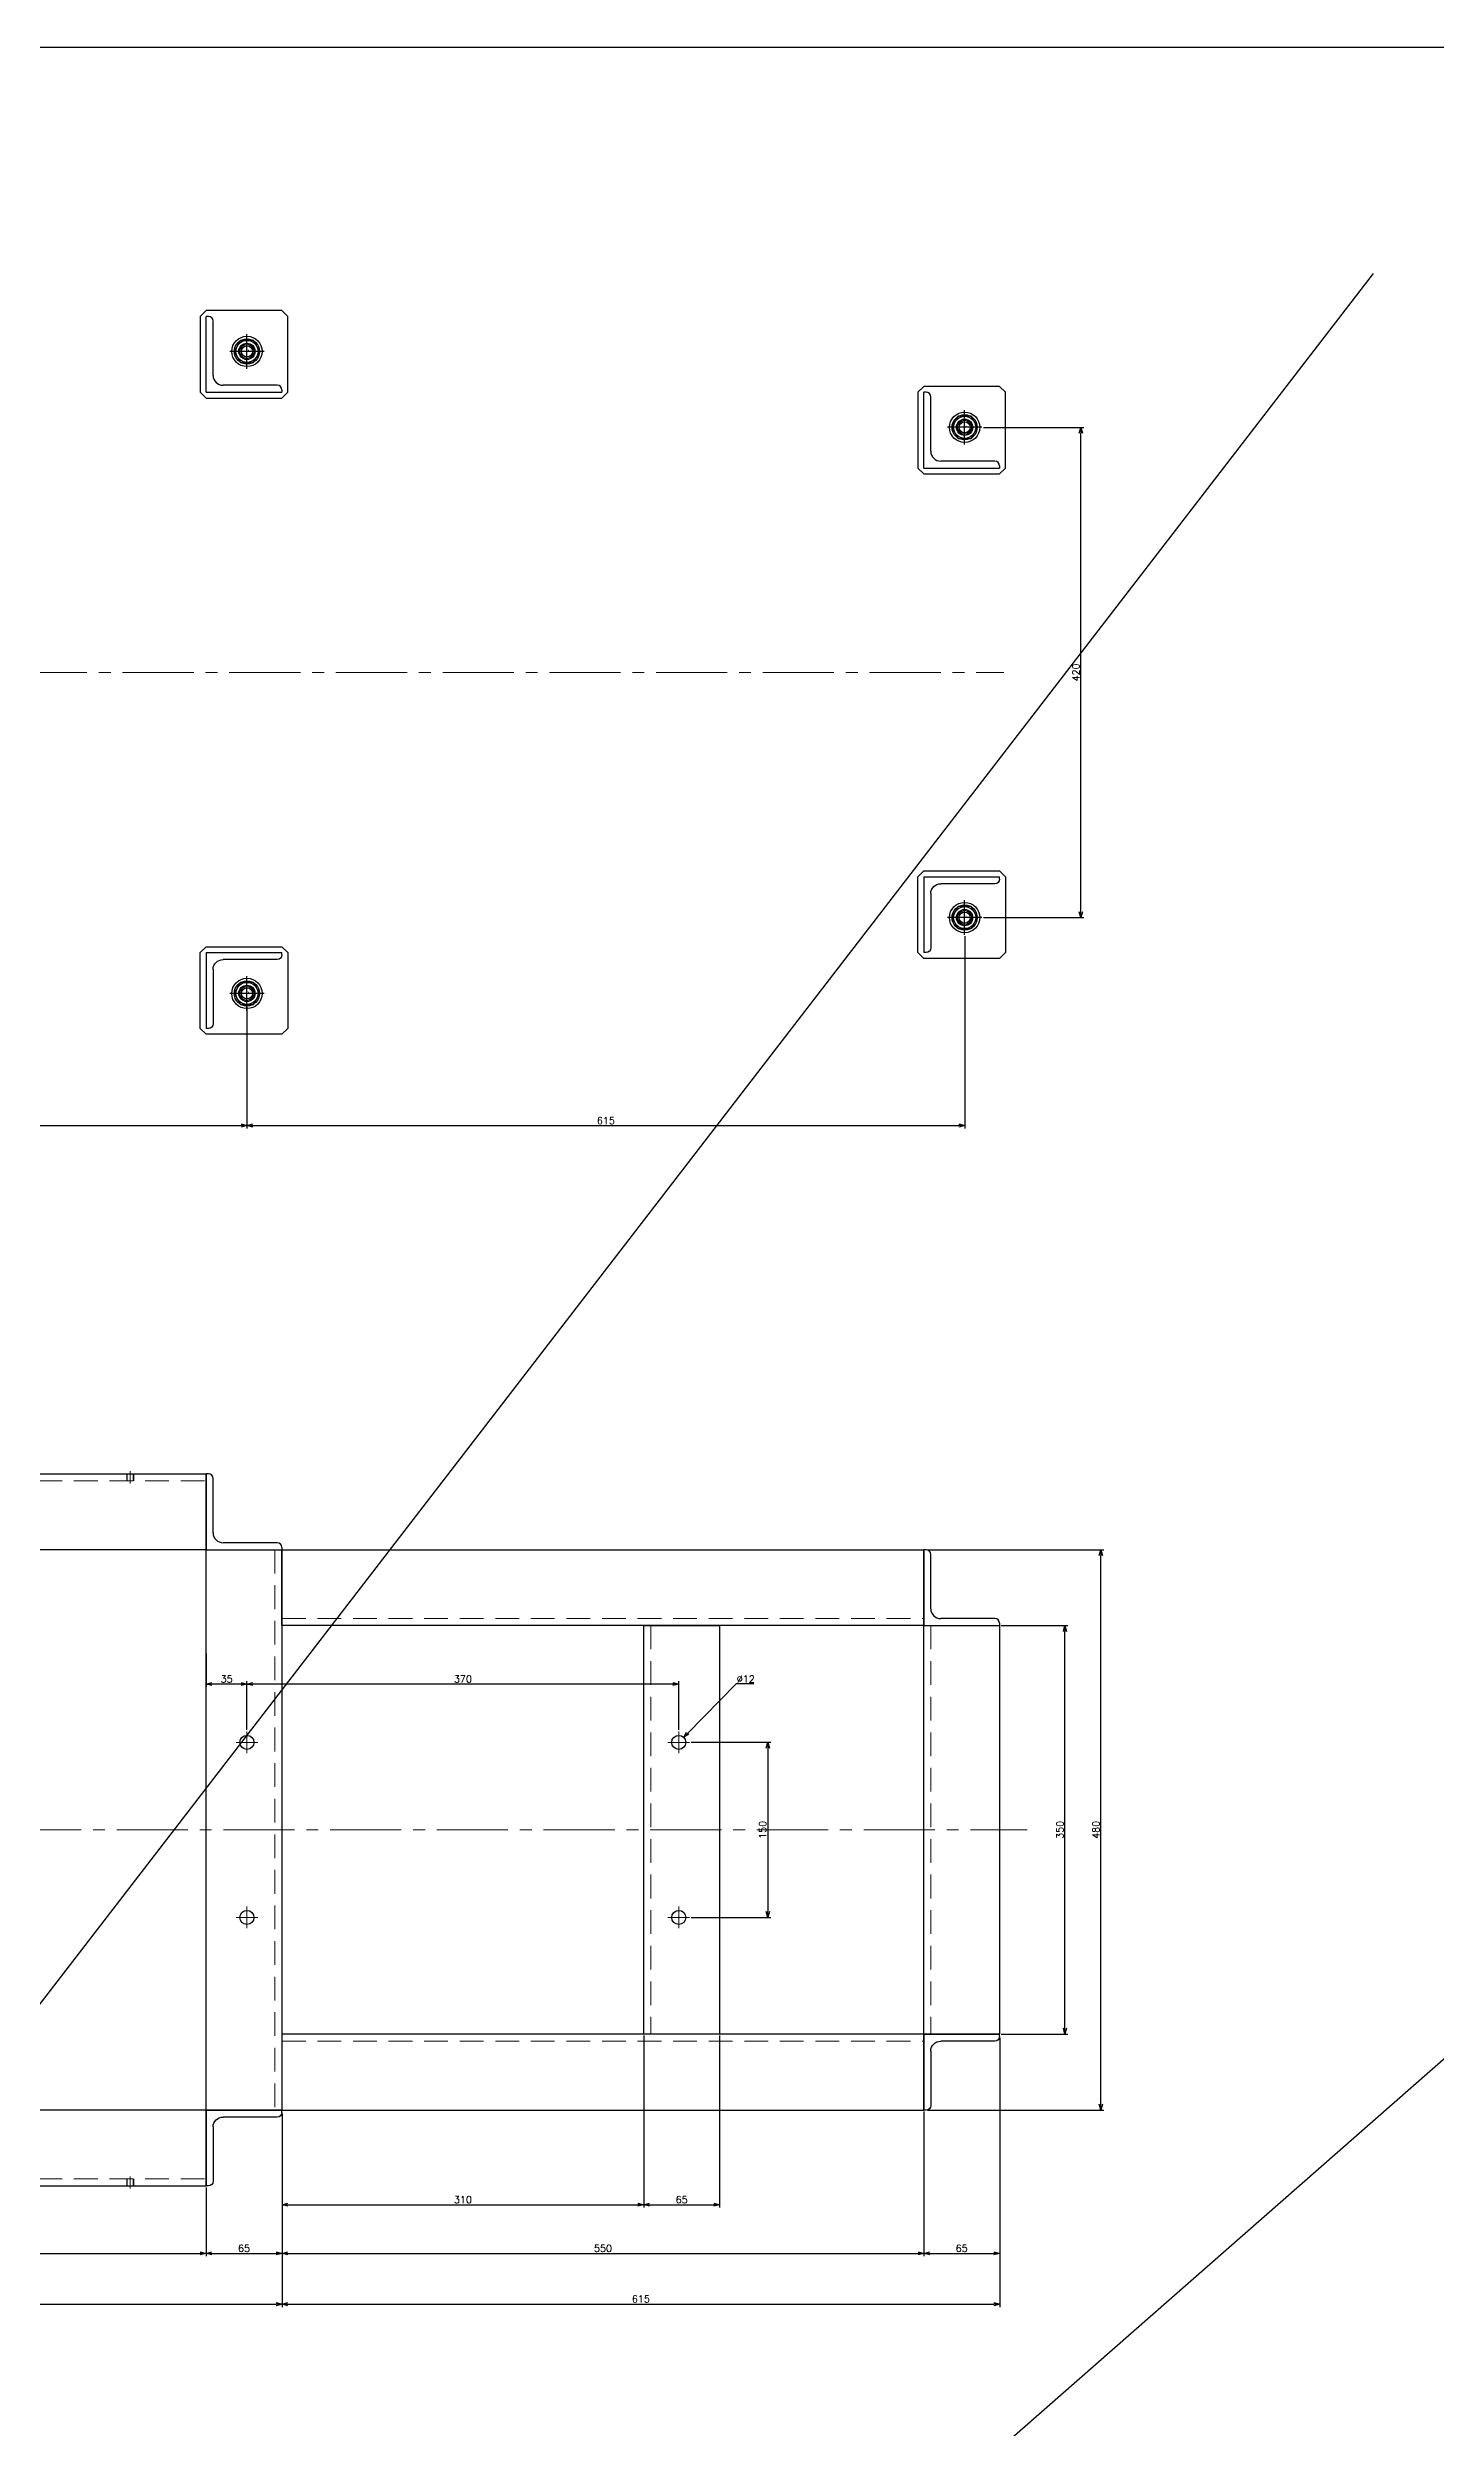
# Model space of a CAD drawing. Header units: millimetres. Extents: x 0 to 49006, y -7876 to 6995.
# Drawn here: x 5547 to 6738, y -2565 to -525 of the extents above; entities that cross this region are included whole.
import ezdxf

# ---------------------------------------------------------------- set-up
doc = ezdxf.new("R2010")
doc.units = ezdxf.units.MM
doc.header["$LTSCALE"] = 3.2
doc.header["$PDMODE"] = 99
doc.header["$PDSIZE"] = 1
doc.linetypes.add('CENTER2', pattern=[28.575, 19.05, -3.175, 3.175, -3.175])
doc.linetypes.add('HIDDEN', pattern=[9.525, 6.35, -3.175])
for name, color, linetype, lineweight in [('01_NORMAL', 7, 'Continuous', 25), ('04_HIDDEN', 2, 'HIDDEN', 13), ('05_CENTER', 4, 'CENTER2', 13), ('08_DIM', 3, 'Continuous', 13)]:
    doc.layers.add(name, color=color, linetype=linetype, lineweight=lineweight)
doc.layers.add('10_DRAFT', color=8, linetype='Continuous', lineweight=0, plot=False)
doc.styles.add('KANJI0', font='txt.shx', dxfattribs={"width": 0.9, "height": 30, "bigfont": 'bigfont'})
doc.styles.add('KSS_TXT', font='txt.shx', dxfattribs={"bigfont": 'extfont2.shx'})
doc.dimstyles.new('KSS_DIM', dxfattribs={"dimscale": 12, "dimtxt": 3, "dimasz": 2.5, "dimexe": 1.25, "dimexo": 0.625, "dimtad": 1, "dimdsep": 46, "dimtxsty": 'KSS_TXT', "dimblk": 'OPEN30', "dimcen": 0, "dimazin": 2, "dimtfac": 0.75, "dimtmove": 0, "dimatfit": 3, "dimldrblk": 'OPEN30', "dimfxl": 1.25, "dimtolj": 1, "dimarcsym": 0})
doc.dimstyles.new('KSS_DIM$3', dxfattribs={"dimscale": 12, "dimtxt": 3, "dimasz": 2.5, "dimexe": 1.25, "dimexo": 0.625, "dimtad": 1, "dimtih": 1, "dimtoh": 1, "dimdsep": 46, "dimtxsty": 'KSS_TXT', "dimblk": 'OPEN30', "dimcen": 0, "dimazin": 2, "dimtfac": 0.75, "dimtofl": 0, "dimtmove": 0, "dimatfit": 3, "dimldrblk": 'OPEN30', "dimfxl": 1.25, "dimtolj": 1, "dimarcsym": 0})

# ---------------------------------------------------------------- blocks, each defined once
blk = doc.blocks.new('A$C402B3D07_1_1')
at = {"color": 0}
for p, q in [((0, 0), (-65, 0)), ((-65, -2), (-65, 0)), ((0, 0), (0, -65)), ((-61, -6), (-14.5, -6)), ((-6, -14.5), (-6, -61)), ((-2, -65), (0, -65))]:
    blk.add_line(p, q, dxfattribs=at)
for centre, radius, start, end in [((-61, -2), 4, 180, 270), ((-14.5, -14.5), 8.5, 0, 90), ((-2, -61), 4, 180, 270)]:
    blk.add_arc(centre, radius, start, end, dxfattribs=at)
blk = doc.blocks.new('A$C64152858_1_1')
at = {"color": 0}
blk.add_line((-820, -180), (-820, 300), dxfattribs=at)
blk.add_line((-35, 300), (-35, 300))
for points in [[(-795, 300), (-1215, 300), (-1215, 365), (-35, 365), (-35, 300), (-315, 300)], [(-795, -180), (-1215, -180), (-1215, -245), (-35, -245), (-35, -180), (-315, -180)]]:
    blk.add_lwpolyline(points, dxfattribs=at)
for points in [[(-1280, 300), (-1215, 300), (-1215, -180), (-1280, -180)], [(-35, 300), (30, 300), (30, -180), (-35, -180)], [(30, 300), (580, 300), (580, 235), (30, 235)], [(340, 235), (405, 235), (405, -115), (340, -115)], [(580, 235), (645, 235), (645, -115), (580, -115)], [(30, -180), (580, -180), (580, -115), (30, -115)]]:
    blk.add_lwpolyline(points, close=True, dxfattribs=at)
for centre in [(-750, 335), (-625, 335), (-500, 335), (-435, 335), (-335, 335), (0, 135), (370, 135), (0, -15), (370, -15), (-750, -215), (-625, -215), (-500, -215), (-435, -215), (-335, -215)]:
    blk.add_circle(centre, 6, dxfattribs=at)
at = {"layer": '04_HIDDEN'}
for p, q in [((-1215, 359), (-35, 359)), ((-853, 359), (-853, 365)), ((-852.5, 359), (-852.5, 365)), ((-847.5, 359), (-847.5, 365)), ((-847, 359), (-847, 365)), ((-603, 359), (-603, 365)), ((-602.5, 359), (-602.5, 365)), ((-597.5, 359), (-597.5, 365)), ((-597, 359), (-597, 365)), ((-353, 359), (-353, 365)), ((-352.5, 359), (-352.5, 365)), ((-347.5, 359), (-347.5, 365)), ((-347, 359), (-347, 365)), ((-103, 359), (-103, 365)), ((-102.5, 359), (-102.5, 365)), ((-97.5, 359), (-97.5, 365)), ((-97, 359), (-97, 365)), ((-1221, 300), (-1221, -180)), ((-814, 300), (-814, -180)), ((-755, 300), (-755, 282)), ((24, 300), (24, -180)), ((-792, 270), (-792, 200)), ((-757, 280), (-782, 280)), ((-755, 282), (-757, 280)), ((30, 241), (580, 241)), ((346, 235), (346, -115)), ((586, 235), (586, -115)), ((-792, -150), (-792, -80)), ((30, -121), (580, -121)), ((-757, -160), (-782, -160)), ((-757, -160), (-755, -162)), ((-755, -162), (-755, -180)), ((-1215, -239), (-35, -239)), ((-853, -239), (-853, -245)), ((-852.5, -239), (-852.5, -245)), ((-847.5, -239), (-847.5, -245)), ((-847, -239), (-847, -245)), ((-603, -239), (-603, -245)), ((-602.5, -239), (-602.5, -245)), ((-597.5, -239), (-597.5, -245)), ((-597, -239), (-597, -245)), ((-353, -239), (-353, -245)), ((-352.5, -239), (-352.5, -245)), ((-347.5, -239), (-347.5, -245)), ((-347, -239), (-347, -245)), ((-103, -239), (-103, -245)), ((-102.5, -239), (-102.5, -245)), ((-97.5, -239), (-97.5, -245)), ((-97, -239), (-97, -245))]:
    blk.add_line(p, q, dxfattribs=at)
for points in [[(-315, 300), (-795, 300)], [(-782, 190), (-757, 190), (-755, 188), (-755, -68), (-757, -70), (-782, -70)], [(-315, -180), (-795, -180)]]:
    blk.add_lwpolyline(points, dxfattribs=at)
for centre, start, end in [((-782, 270), 90, 180), ((-782, 200), 180, 270), ((-782, -80), 90, 180), ((-782, -150), 180, 270)]:
    blk.add_arc(centre, 10, start, end, dxfattribs=at)
at = {"layer": '05_CENTER'}
for p, q in [((-850, 356.8), (-850, 367.2)), ((-600, 356.8), (-600, 367.2)), ((-350, 356.8), (-350, 367.2)), ((-100, 356.8), (-100, 367.2)), ((-740.7, 335), (-759.3, 335)), ((-750, 325.7), (-750, 344.3)), ((-615.7, 335), (-634.3, 335)), ((-625, 325.7), (-625, 344.3)), ((-490.7, 335), (-509.3, 335)), ((-500, 325.7), (-500, 344.3)), ((-425.7, 335), (-444.3, 335)), ((-435, 325.7), (-435, 344.3)), ((-325.7, 335), (-344.3, 335)), ((-335, 325.7), (-335, 344.3)), ((0, 125.7), (0, 144.3)), ((370, 125.7), (370, 144.3)), ((9.3, 135), (-9.3, 135)), ((379.3, 135), (360.7, 135)), ((-1300.3, 60), (668.5, 60)), ((9.3, -15), (-9.3, -15)), ((0, -24.3), (0, -5.7)), ((379.3, -15), (360.7, -15)), ((370, -24.3), (370, -5.7)), ((-740.7, -215), (-759.3, -215)), ((-750, -205.7), (-750, -224.3)), ((-615.7, -215), (-634.3, -215)), ((-625, -205.7), (-625, -224.3)), ((-490.7, -215), (-509.3, -215)), ((-500, -205.7), (-500, -224.3)), ((-425.7, -215), (-444.3, -215)), ((-435, -205.7), (-435, -224.3)), ((-325.7, -215), (-344.3, -215)), ((-335, -205.7), (-335, -224.3)), ((-850, -236.8), (-850, -247.2)), ((-600, -236.8), (-600, -247.2)), ((-350, -236.8), (-350, -247.2)), ((-100, -236.8), (-100, -247.2))]:
    blk.add_line(p, q, dxfattribs=at)
at = {"rotation": 180}
for p in [(-35, 300), (580, 235)]:
    blk.add_blockref('A$C402B3D07_1_1', p, dxfattribs=at)
at = {"xscale": -1}
for p in [(580, -115), (-35, -180)]:
    blk.add_blockref('A$C402B3D07_1_1', p, dxfattribs=at)
at = {"layer": '01_NORMAL', "xscale": -1, "rotation": 180}
blk.add_blockref('A$C402B3D07_1_1', (-1215, 300), dxfattribs=at)
at = {"layer": '01_NORMAL'}
blk.add_blockref('A$C402B3D07_1_1', (-1215, -180), dxfattribs=at)
at = {"layer": '04_HIDDEN', "xscale": -1}
blk.add_blockref('A$C402B3D07_1_1', (-820, 365), dxfattribs=at)
at = {"layer": '04_HIDDEN'}
blk.add_blockref('A$C402B3D07_1_1', (-280, 365), dxfattribs=at)
at = {"layer": '04_HIDDEN', "rotation": 180}
blk.add_blockref('A$C402B3D07_1_1', (-820, -245), dxfattribs=at)
at = {"layer": '04_HIDDEN', "xscale": -1, "rotation": 180}
blk.add_blockref('A$C402B3D07_1_1', (-280, -245), dxfattribs=at)
blk = doc.blocks.new('A$C61410F50_1_1')
at = {"color": 0}
for points in [[(-30, 510), (35, 510), (40, 515), (40, 580), (35, 585), (-30, 585), (-35, 580), (-35, 515)], [(1215, 510), (1280, 510), (1285, 515), (1285, 580), (1280, 585), (1215, 585), (1210, 580), (1210, 515)], [(1830, 445), (1895, 445), (1900, 450), (1900, 515), (1895, 520), (1830, 520), (1825, 515), (1825, 450)], [(1830, 105), (1895, 105), (1900, 100), (1900, 35), (1895, 30), (1830, 30), (1825, 35), (1825, 100)], [(-30, 40), (35, 40), (40, 35), (40, -30), (35, -35), (-30, -35), (-35, -30), (-35, 35)], [(1215, 40), (1280, 40), (1285, 35), (1285, -30), (1280, -35), (1215, -35), (1210, -30), (1210, 35)]]:
    blk.add_lwpolyline(points, close=True, dxfattribs=at)
for centre in [(0, 550), (1250, 550), (1865, 485), (1865, 65), (0, 0), (1250, 0)]:
    blk.add_circle(centre, 7, dxfattribs=at)
at = {"layer": '05_CENTER'}
for p, q in [((0, 560.3), (0, 539.7)), ((1250, 560.3), (1250, 539.7)), ((10.3, 550), (-10.3, 550)), ((1260.3, 550), (1239.7, 550)), ((1865, 495.3), (1865, 474.7)), ((1875.3, 485), (1854.7, 485)), ((-45.3, 275), (1898.5, 275)), ((1875.3, 65), (1854.7, 65)), ((1865, 54.7), (1865, 75.3)), ((10.3, 0), (-10.3, 0)), ((0, -10.3), (0, 10.3)), ((1250, -10.3), (1250, 10.3)), ((1260.3, 0), (1239.7, 0))]:
    blk.add_line(p, q, dxfattribs=at)
at = {"xscale": -1, "rotation": 180}
blk.add_blockref('A$C402B3D07_1_1', (35, 515), dxfattribs=at)
at = {"rotation": 180}
for p in [(1215, 515), (1830, 450)]:
    blk.add_blockref('A$C402B3D07_1_1', p, dxfattribs=at)
at = {"xscale": -1}
for p in [(1830, 100), (1215, 35)]:
    blk.add_blockref('A$C402B3D07_1_1', p, dxfattribs=at)
blk.add_blockref('A$C402B3D07_1_1', (35, 35))
blk = doc.blocks.new('_Open30')
at = {"color": 0, "linetype": 'ByBlock', "lineweight": -2}
for p, q in [((-1, 0.27), (0, 0)), ((0, 0), (-1, -0.27)), ((0, 0), (-1, 0))]:
    blk.add_line(p, q, dxfattribs=at)
blk = doc.blocks.new('*D901')
at = {"layer": '08_DIM', "color": 0, "lineweight": -2, "transparency": 16777216}
for p, q in [((4468.3, -1351.5), (4468.3, -1451.1)), ((5718.3, -1347), (5718.3, -1451.1)), ((4473.3, -1448.6), (5713.3, -1448.6))]:
    blk.add_line(p, q, dxfattribs=at)
at = {"layer": 'Defpoints', "color": 0, "transparency": 16777216}
for p in [(5718.3, -1345.8), (4468.3, -1350.2), (5718.3, -1448.6)]:
    blk.add_point(p, dxfattribs=at)
at = {"layer": '08_DIM', "color": 0, "lineweight": -2, "transparency": 16777216, "xscale": 5, "yscale": 5, "zscale": 5, "rotation": 180}
blk.add_blockref('_Open30', (4468.3, -1448.6), dxfattribs=at)
at = {"layer": '08_DIM', "color": 0, "lineweight": -2, "transparency": 16777216, "xscale": 5, "yscale": 5, "zscale": 5}
blk.add_blockref('_Open30', (5718.3, -1448.6), dxfattribs=at)
at = {"layer": '08_DIM', "color": 0, "transparency": 16777216, "insert": (5093.3, -1444.4), "char_height": 6, "attachment_point": 5, "style": 'KSS_TXT'}
blk.add_mtext('\\A1;1250', dxfattribs=at)
blk = doc.blocks.new('*D902')
at = {"layer": '08_DIM', "color": 0, "lineweight": -2, "transparency": 16777216}
for p, q in [((6333.3, -1286.5), (6333.3, -1451.1)), ((5718.3, -1347), (5718.3, -1451.1)), ((5723.3, -1448.6), (6328.3, -1448.6))]:
    blk.add_line(p, q, dxfattribs=at)
at = {"layer": 'Defpoints', "color": 0, "transparency": 16777216}
for p in [(6333.3, -1285.2), (5718.3, -1345.8), (6333.3, -1448.6)]:
    blk.add_point(p, dxfattribs=at)
at = {"layer": '08_DIM', "color": 0, "lineweight": -2, "transparency": 16777216, "xscale": 5, "yscale": 5, "zscale": 5, "rotation": 180}
blk.add_blockref('_Open30', (5718.3, -1448.6), dxfattribs=at)
at = {"layer": '08_DIM', "color": 0, "lineweight": -2, "transparency": 16777216, "xscale": 5, "yscale": 5, "zscale": 5}
blk.add_blockref('_Open30', (6333.3, -1448.6), dxfattribs=at)
at = {"layer": '08_DIM', "color": 0, "transparency": 16777216, "insert": (6025.8, -1444.4), "char_height": 6, "attachment_point": 5, "style": 'KSS_TXT'}
blk.add_mtext('\\A1;615', dxfattribs=at)
blk = doc.blocks.new('*D903')
at = {"layer": '08_DIM', "color": 0, "lineweight": -2, "transparency": 16777216}
for p, q in [((6349.3, -850.5), (6435.3, -850.5)), ((6432.8, -1265.5), (6432.8, -855.5)), ((6349.3, -1270.5), (6435.3, -1270.5))]:
    blk.add_line(p, q, dxfattribs=at)
at = {"layer": 'Defpoints', "color": 0, "transparency": 16777216}
for p in [(6348, -850.5), (6432.8, -850.5), (6348, -1270.5)]:
    blk.add_point(p, dxfattribs=at)
at = {"layer": '08_DIM', "color": 0, "lineweight": -2, "transparency": 16777216, "xscale": 5, "yscale": 5, "zscale": 5}
for p, rotation in [((6432.8, -850.5), 90), ((6432.8, -1270.5), 270)]:
    blk.add_blockref('_Open30', p, dxfattribs=dict(at, rotation=rotation))
at = {"layer": '08_DIM', "color": 0, "transparency": 16777216, "insert": (6428.6, -1060.5), "char_height": 6, "attachment_point": 5, "rotation": 90, "style": 'KSS_TXT'}
blk.add_mtext('\\A1;420', dxfattribs=at)
blk = doc.blocks.new('12b_1_1_1_1')
at = {"color": 0, "linetype": 'CENTER2'}
for p, q in [((14.8, 0), (-14.8, 0)), ((0, -14.8), (0, 14.8))]:
    blk.add_line(p, q, dxfattribs=at)
at = {"color": 0}
for p, q in [((-5.5, 9.5), (-10.9, 0)), ((-10.9, 0), (-5.5, -9.5)), ((5.5, 9.5), (-5.5, 9.5)), ((11, 0), (5.5, 9.5)), ((5.5, -9.5), (11, 0)), ((-5.5, -9.5), (5.5, -9.5))]:
    blk.add_line(p, q, dxfattribs=at)
for radius in [13, 10.8, 9.48, 6, 4.75]:
    blk.add_circle((0, 0), radius, dxfattribs=at)
at = {"layer": '10_DRAFT', "linetype": 'CENTER2', "style": 'KANJI0', "width": 0.82}
blk.add_text('Ｍ１２', height=1.5, dxfattribs=at).set_placement((0.3, 0.1))
blk = doc.blocks.new('*D913')
at = {"layer": '08_DIM', "color": 0, "lineweight": -2, "transparency": 16777216}
for p, q in [((4503.3, -2358.3), (4503.3, -2417.3)), ((5683.3, -2358.3), (5683.3, -2417.3)), ((4508.3, -2414.8), (5678.3, -2414.8))]:
    blk.add_line(p, q, dxfattribs=at)
at = {"layer": 'Defpoints', "color": 0, "transparency": 16777216}
for p in [(4503.3, -2357), (5683.3, -2357), (5683.3, -2414.8)]:
    blk.add_point(p, dxfattribs=at)
at = {"layer": '08_DIM', "color": 0, "lineweight": -2, "transparency": 16777216, "xscale": 5, "yscale": 5, "zscale": 5, "rotation": 180}
blk.add_blockref('_Open30', (4503.3, -2414.8), dxfattribs=at)
at = {"layer": '08_DIM', "color": 0, "lineweight": -2, "transparency": 16777216, "xscale": 5, "yscale": 5, "zscale": 5}
blk.add_blockref('_Open30', (5683.3, -2414.8), dxfattribs=at)
at = {"layer": '08_DIM', "color": 0, "transparency": 16777216, "insert": (5093.3, -2410.5), "char_height": 6, "attachment_point": 5, "style": 'KSS_TXT'}
blk.add_mtext('\\A1;1180', dxfattribs=at)
blk = doc.blocks.new('*D914')
at = {"layer": '08_DIM', "color": 0, "lineweight": -2, "transparency": 16777216}
for p, q in [((4438.3, -2295.3), (4438.3, -2460.8)), ((5748.3, -2295.3), (5748.3, -2460.8)), ((4443.3, -2458.3), (5743.3, -2458.3))]:
    blk.add_line(p, q, dxfattribs=at)
at = {"layer": 'Defpoints', "color": 0, "transparency": 16777216}
for p in [(4438.3, -2294), (5748.3, -2294), (5748.3, -2458.3)]:
    blk.add_point(p, dxfattribs=at)
at = {"layer": '08_DIM', "color": 0, "lineweight": -2, "transparency": 16777216, "xscale": 5, "yscale": 5, "zscale": 5, "rotation": 180}
blk.add_blockref('_Open30', (4438.3, -2458.3), dxfattribs=at)
at = {"layer": '08_DIM', "color": 0, "lineweight": -2, "transparency": 16777216, "xscale": 5, "yscale": 5, "zscale": 5}
blk.add_blockref('_Open30', (5748.3, -2458.3), dxfattribs=at)
at = {"layer": '08_DIM', "color": 0, "transparency": 16777216, "insert": (5093.3, -2454), "char_height": 6, "attachment_point": 5, "style": 'KSS_TXT'}
blk.add_mtext('\\A1;1310', dxfattribs=at)
blk = doc.blocks.new('*D915')
at = {"layer": '08_DIM', "color": 0, "lineweight": -2, "transparency": 16777216}
for p, q in [((5748.3, -2295.3), (5748.3, -2417.3)), ((5683.3, -2358.3), (5683.3, -2417.3)), ((5688.3, -2414.8), (5743.3, -2414.8))]:
    blk.add_line(p, q, dxfattribs=at)
at = {"layer": 'Defpoints', "color": 0, "transparency": 16777216}
for p in [(5748.3, -2294), (5683.3, -2357), (5748.3, -2414.8)]:
    blk.add_point(p, dxfattribs=at)
at = {"layer": '08_DIM', "color": 0, "lineweight": -2, "transparency": 16777216, "xscale": 5, "yscale": 5, "zscale": 5, "rotation": 180}
blk.add_blockref('_Open30', (5683.3, -2414.8), dxfattribs=at)
at = {"layer": '08_DIM', "color": 0, "lineweight": -2, "transparency": 16777216, "xscale": 5, "yscale": 5, "zscale": 5}
blk.add_blockref('_Open30', (5748.3, -2414.8), dxfattribs=at)
at = {"layer": '08_DIM', "color": 0, "transparency": 16777216, "insert": (5715.8, -2410.5), "char_height": 6, "attachment_point": 5, "style": 'KSS_TXT'}
blk.add_mtext('\\A1;65', dxfattribs=at)
blk = doc.blocks.new('*D916')
at = {"layer": '08_DIM', "color": 0, "lineweight": -2, "transparency": 16777216}
for p, q in [((6364.5, -1877), (6421.7, -1877)), ((6419.2, -2222), (6419.2, -1882)), ((6364.5, -2227), (6421.7, -2227))]:
    blk.add_line(p, q, dxfattribs=at)
at = {"layer": 'Defpoints', "color": 0, "transparency": 16777216}
for p in [(6363.3, -1877), (6419.2, -1877), (6363.3, -2227)]:
    blk.add_point(p, dxfattribs=at)
at = {"layer": '08_DIM', "color": 0, "lineweight": -2, "transparency": 16777216, "xscale": 5, "yscale": 5, "zscale": 5}
for p, rotation in [((6419.2, -1877), 90), ((6419.2, -2227), 270)]:
    blk.add_blockref('_Open30', p, dxfattribs=dict(at, rotation=rotation))
at = {"layer": '08_DIM', "color": 0, "transparency": 16777216, "insert": (6415, -2052), "char_height": 6, "attachment_point": 5, "rotation": 90, "style": 'KSS_TXT'}
blk.add_mtext('\\A1;350', dxfattribs=at)
blk = doc.blocks.new('*D917')
at = {"layer": '08_DIM', "color": 0, "lineweight": -2, "transparency": 16777216}
for p, q in [((6301.5, -1812), (6452.5, -1812)), ((6450, -2287), (6450, -1817)), ((6301.5, -2292), (6452.5, -2292))]:
    blk.add_line(p, q, dxfattribs=at)
at = {"layer": 'Defpoints', "color": 0, "transparency": 16777216}
for p in [(6300.3, -1812), (6450, -1812), (6300.3, -2292)]:
    blk.add_point(p, dxfattribs=at)
at = {"layer": '08_DIM', "color": 0, "lineweight": -2, "transparency": 16777216, "xscale": 5, "yscale": 5, "zscale": 5}
for p, rotation in [((6450, -1812), 90), ((6450, -2292), 270)]:
    blk.add_blockref('_Open30', p, dxfattribs=dict(at, rotation=rotation))
at = {"layer": '08_DIM', "color": 0, "transparency": 16777216, "insert": (6445.8, -2052), "char_height": 6, "attachment_point": 5, "rotation": 90, "style": 'KSS_TXT'}
blk.add_mtext('\\A1;480', dxfattribs=at)
blk = doc.blocks.new('*D918')
at = {"layer": '08_DIM', "color": 0, "lineweight": -2, "transparency": 16777216}
for p, q in [((6363.3, -2230.3), (6363.3, -2460.8)), ((5748.3, -2295.3), (5748.3, -2460.8)), ((5753.3, -2458.3), (6358.3, -2458.3))]:
    blk.add_line(p, q, dxfattribs=at)
at = {"layer": 'Defpoints', "color": 0, "transparency": 16777216}
for p in [(6363.3, -2229), (5748.3, -2294), (6363.3, -2458.3)]:
    blk.add_point(p, dxfattribs=at)
at = {"layer": '08_DIM', "color": 0, "lineweight": -2, "transparency": 16777216, "xscale": 5, "yscale": 5, "zscale": 5, "rotation": 180}
blk.add_blockref('_Open30', (5748.3, -2458.3), dxfattribs=at)
at = {"layer": '08_DIM', "color": 0, "lineweight": -2, "transparency": 16777216, "xscale": 5, "yscale": 5, "zscale": 5}
blk.add_blockref('_Open30', (6363.3, -2458.3), dxfattribs=at)
at = {"layer": '08_DIM', "color": 0, "transparency": 16777216, "insert": (6055.8, -2454), "char_height": 6, "attachment_point": 5, "style": 'KSS_TXT'}
blk.add_mtext('\\A1;615', dxfattribs=at)
blk = doc.blocks.new('*D919')
at = {"layer": '08_DIM', "color": 0, "lineweight": -2, "transparency": 16777216}
for p, q in [((5748.3, -2295.3), (5748.3, -2417.3)), ((6298.3, -2293.3), (6298.3, -2417.3)), ((5753.3, -2414.8), (6293.3, -2414.8))]:
    blk.add_line(p, q, dxfattribs=at)
at = {"layer": 'Defpoints', "color": 0, "transparency": 16777216}
for p in [(5748.3, -2294), (6298.3, -2292), (6298.3, -2414.8)]:
    blk.add_point(p, dxfattribs=at)
at = {"layer": '08_DIM', "color": 0, "lineweight": -2, "transparency": 16777216, "xscale": 5, "yscale": 5, "zscale": 5, "rotation": 180}
blk.add_blockref('_Open30', (5748.3, -2414.8), dxfattribs=at)
at = {"layer": '08_DIM', "color": 0, "lineweight": -2, "transparency": 16777216, "xscale": 5, "yscale": 5, "zscale": 5}
blk.add_blockref('_Open30', (6298.3, -2414.8), dxfattribs=at)
at = {"layer": '08_DIM', "color": 0, "transparency": 16777216, "insert": (6023.3, -2410.5), "char_height": 6, "attachment_point": 5, "style": 'KSS_TXT'}
blk.add_mtext('\\A1;550', dxfattribs=at)
blk = doc.blocks.new('*D920')
at = {"layer": '08_DIM', "color": 0, "lineweight": -2, "transparency": 16777216}
for p, q in [((6363.3, -2230.3), (6363.3, -2417.3)), ((6298.3, -2293.3), (6298.3, -2417.3)), ((6303.3, -2414.8), (6358.3, -2414.8))]:
    blk.add_line(p, q, dxfattribs=at)
at = {"layer": 'Defpoints', "color": 0, "transparency": 16777216}
for p in [(6363.3, -2229), (6298.3, -2292), (6363.3, -2414.8)]:
    blk.add_point(p, dxfattribs=at)
at = {"layer": '08_DIM', "color": 0, "lineweight": -2, "transparency": 16777216, "xscale": 5, "yscale": 5, "zscale": 5, "rotation": 180}
blk.add_blockref('_Open30', (6298.3, -2414.8), dxfattribs=at)
at = {"layer": '08_DIM', "color": 0, "lineweight": -2, "transparency": 16777216, "xscale": 5, "yscale": 5, "zscale": 5}
blk.add_blockref('_Open30', (6363.3, -2414.8), dxfattribs=at)
at = {"layer": '08_DIM', "color": 0, "transparency": 16777216, "insert": (6330.8, -2410.5), "char_height": 6, "attachment_point": 5, "style": 'KSS_TXT'}
blk.add_mtext('\\A1;65', dxfattribs=at)
blk = doc.blocks.new('*D921')
at = {"layer": '08_DIM', "color": 0, "lineweight": -2, "transparency": 16777216}
for p, q in [((6098.8, -1977), (6167.1, -1977)), ((6164.6, -1982), (6164.6, -2122)), ((6098.8, -2127), (6167.1, -2127))]:
    blk.add_line(p, q, dxfattribs=at)
at = {"layer": 'Defpoints', "color": 0, "transparency": 16777216}
for p in [(6097.6, -1977), (6097.6, -2127), (6164.6, -2127)]:
    blk.add_point(p, dxfattribs=at)
at = {"layer": '08_DIM', "color": 0, "lineweight": -2, "transparency": 16777216, "xscale": 5, "yscale": 5, "zscale": 5}
for p, rotation in [((6164.6, -1977), 90), ((6164.6, -2127), 270)]:
    blk.add_blockref('_Open30', p, dxfattribs=dict(at, rotation=rotation))
at = {"layer": '08_DIM', "color": 0, "transparency": 16777216, "insert": (6160.3, -2052), "char_height": 6, "attachment_point": 5, "rotation": 90, "style": 'KSS_TXT'}
blk.add_mtext('\\A1;150', dxfattribs=at)
blk = doc.blocks.new('*D922')
at = {"layer": '08_DIM', "color": 0, "lineweight": -2, "transparency": 16777216}
for p, q in [((5718.3, -1966.4), (5718.3, -1924.6)), ((6083.3, -1927.1), (5723.3, -1927.1)), ((6088.3, -1966.4), (6088.3, -1924.6))]:
    blk.add_line(p, q, dxfattribs=at)
at = {"layer": 'Defpoints', "color": 0, "transparency": 16777216}
for p in [(5718.3, -1927.1), (5718.3, -1967.7), (6088.3, -1967.7)]:
    blk.add_point(p, dxfattribs=at)
at = {"layer": '08_DIM', "color": 0, "lineweight": -2, "transparency": 16777216, "xscale": 5, "yscale": 5, "zscale": 5, "rotation": 180}
blk.add_blockref('_Open30', (5718.3, -1927.1), dxfattribs=at)
at = {"layer": '08_DIM', "color": 0, "lineweight": -2, "transparency": 16777216, "xscale": 5, "yscale": 5, "zscale": 5}
blk.add_blockref('_Open30', (6088.3, -1927.1), dxfattribs=at)
at = {"layer": '08_DIM', "color": 0, "transparency": 16777216, "insert": (5903.3, -1922.9), "char_height": 6, "attachment_point": 5, "style": 'KSS_TXT'}
blk.add_mtext('\\A1;370', dxfattribs=at)
blk = doc.blocks.new('*D923')
at = {"layer": '08_DIM', "color": 0, "lineweight": -2, "transparency": 16777216}
for p, q in [((5683.3, -1900.9), (5683.3, -1929.6)), ((5713.3, -1927.1), (5688.3, -1927.1)), ((5718.3, -1966.4), (5718.3, -1924.6))]:
    blk.add_line(p, q, dxfattribs=at)
at = {"layer": 'Defpoints', "color": 0, "transparency": 16777216}
for p in [(5683.3, -1899.7), (5683.3, -1927.1), (5718.3, -1967.7)]:
    blk.add_point(p, dxfattribs=at)
at = {"layer": '08_DIM', "color": 0, "lineweight": -2, "transparency": 16777216, "xscale": 5, "yscale": 5, "zscale": 5, "rotation": 180}
blk.add_blockref('_Open30', (5683.3, -1927.1), dxfattribs=at)
at = {"layer": '08_DIM', "color": 0, "lineweight": -2, "transparency": 16777216, "xscale": 5, "yscale": 5, "zscale": 5}
blk.add_blockref('_Open30', (5718.3, -1927.1), dxfattribs=at)
at = {"layer": '08_DIM', "color": 0, "transparency": 16777216, "insert": (5700.8, -1922.9), "char_height": 6, "attachment_point": 5, "style": 'KSS_TXT'}
blk.add_mtext('\\A1;35', dxfattribs=at)
blk = doc.blocks.new('*D924')
at = {"layer": '08_DIM', "color": 0, "lineweight": -2, "transparency": 16777216}
for p, q in [((6058.3, -2228.3), (6058.3, -2375.6)), ((5748.3, -2295.3), (5748.3, -2375.6)), ((5753.3, -2373.1), (6053.3, -2373.1))]:
    blk.add_line(p, q, dxfattribs=at)
at = {"layer": 'Defpoints', "color": 0, "transparency": 16777216}
for p in [(6058.3, -2227), (5748.3, -2294), (6058.3, -2373.1)]:
    blk.add_point(p, dxfattribs=at)
at = {"layer": '08_DIM', "color": 0, "lineweight": -2, "transparency": 16777216, "xscale": 5, "yscale": 5, "zscale": 5, "rotation": 180}
blk.add_blockref('_Open30', (5748.3, -2373.1), dxfattribs=at)
at = {"layer": '08_DIM', "color": 0, "lineweight": -2, "transparency": 16777216, "xscale": 5, "yscale": 5, "zscale": 5}
blk.add_blockref('_Open30', (6058.3, -2373.1), dxfattribs=at)
at = {"layer": '08_DIM', "color": 0, "transparency": 16777216, "insert": (5903.3, -2368.8), "char_height": 6, "attachment_point": 5, "style": 'KSS_TXT'}
blk.add_mtext('\\A1;310', dxfattribs=at)
blk = doc.blocks.new('*D925')
at = {"layer": '08_DIM', "color": 0, "lineweight": -2, "transparency": 16777216}
for p, q in [((6058.3, -2228.3), (6058.3, -2375.6)), ((6123.3, -2228.3), (6123.3, -2375.6)), ((6063.3, -2373.1), (6118.3, -2373.1))]:
    blk.add_line(p, q, dxfattribs=at)
at = {"layer": 'Defpoints', "color": 0, "transparency": 16777216}
for p in [(6058.3, -2227), (6123.3, -2227), (6123.3, -2373.1)]:
    blk.add_point(p, dxfattribs=at)
at = {"layer": '08_DIM', "color": 0, "lineweight": -2, "transparency": 16777216, "xscale": 5, "yscale": 5, "zscale": 5, "rotation": 180}
blk.add_blockref('_Open30', (6058.3, -2373.1), dxfattribs=at)
at = {"layer": '08_DIM', "color": 0, "lineweight": -2, "transparency": 16777216, "xscale": 5, "yscale": 5, "zscale": 5}
blk.add_blockref('_Open30', (6123.3, -2373.1), dxfattribs=at)
at = {"layer": '08_DIM', "color": 0, "transparency": 16777216, "insert": (6090.8, -2368.8), "char_height": 6, "attachment_point": 5, "style": 'KSS_TXT'}
blk.add_mtext('\\A1;65', dxfattribs=at)
blk = doc.blocks.new('*D927')
at = {"layer": '08_DIM', "color": 0, "lineweight": -2, "transparency": 16777216}
for p, q in [((6137.4, -1927), (6096, -1969.2)), ((6152.7, -1927), (6137.4, -1927))]:
    blk.add_line(p, q, dxfattribs=at)
at = {"layer": 'Defpoints', "color": 0, "transparency": 16777216}
for p in [(6092.5, -1972.7), (6084.1, -1981.3)]:
    blk.add_point(p, dxfattribs=at)
at = {"layer": '08_DIM', "color": 0, "lineweight": -2, "transparency": 16777216, "xscale": 5, "yscale": 5, "zscale": 5, "rotation": 225.5090593062653}
blk.add_blockref('_Open30', (6092.5, -1972.7), dxfattribs=at)
at = {"layer": '08_DIM', "color": 0, "transparency": 16777216, "insert": (6145.7, -1922.7), "char_height": 6, "attachment_point": 5, "style": 'KSS_TXT'}
blk.add_mtext('\\A1;%%C12', dxfattribs=at)

msp = doc.modelspace()

# ---------------------------------------------------------------- linework, layer by layer
at = {"color": 3}
for p, q in [((8710.086, -525.185), (3155.604, -5393.441)), ((6683.467, -718.644), (3580.615, -4743.512))]:
    msp.add_line(p, q, dxfattribs=at)
msp.add_lwpolyline([(3155.604, -5393.441), (8710.086, -5393.441), (8710.086, -525.185), (3155.604, -525.185)], close=True, dxfattribs=at)

# ---------------------------------------------------------------- block references
for name, p in [('A$C61410F50_1_1', (4468.256, -1335.451)), ('12b_1_1_1_1', (5718.256, -785.451)), ('12b_1_1_1_1', (6333.256, -850.451)), ('12b_1_1_1_1', (6333.256, -1270.451)), ('12b_1_1_1_1', (5718.256, -1335.451)), ('A$C64152858_1_1', (5718.256, -2112.026))]:
    msp.add_blockref(name, p)

# ---------------------------------------------------------------- dimensions: what is measured, and where the dimension line sits
at = {"layer": '08_DIM', "color": 1}
for base, p1, p2, angle, picture, middle in [((6432.807, -850.451), (6348.022, -1270.451), (6348.022, -850.451), 90, '*D903', (6428.557, -1060.451)), ((6450.024, -1812.026), (6300.256, -2292.026), (6300.256, -1812.026), 270, '*D917', (6445.774, -2052.026)), ((6419.238, -1877.026), (6363.256, -2227.026), (6363.256, -1877.026), 270, '*D916', (6414.984, -2052.026)), ((6164.592, -2127.026), (6097.597, -1977.026), (6097.597, -2127.026), 270, '*D921', (6160.338, -2052.026))]:
    dim = msp.add_linear_dim(base=base, p1=p1, p2=p2, angle=angle, dimstyle='KSS_DIM', override={"dimscale": 2}, dxfattribs=at)
    dim.commit()
    dim.dimension.update_dxf_attribs({"geometry": picture, "text_midpoint": middle})
for base, p1, p2, picture, middle in [((6333.256, -1448.609), (5718.256, -1345.792), (6333.256, -1285.217), '*D902', (6025.756, -1444.355)), ((5683.256, -1927.112), (5718.256, -1967.685), (5683.256, -1899.672), '*D923', (5700.756, -1922.858)), ((6058.256, -2373.07), (5748.256, -2294.026), (6058.256, -2227.026), '*D924', (5903.256, -2368.82)), ((6363.256, -2458.273), (5748.256, -2294.026), (6363.256, -2229.026), '*D918', (6055.756, -2454.019)), ((6123.256, -2373.07), (6058.256, -2227.026), (6123.256, -2227.026), '*D925', (6090.756, -2368.816)), ((6363.256, -2414.78), (6298.256, -2292.026), (6363.256, -2229.026), '*D920', (6330.756, -2410.525)), ((5748.256, -2458.273), (4438.256, -2294.026), (5748.256, -2294.026), '*D914', (5093.256, -2454.023)), ((5748.256, -2414.78), (5683.256, -2357.026), (5748.256, -2294.026), '*D915', (5715.756, -2410.525)), ((6298.256, -2414.78), (5748.256, -2294.026), (6298.256, -2292.026), '*D919', (6023.256, -2410.521)), ((5683.256, -2414.78), (4503.256, -2357.026), (5683.256, -2357.026), '*D913', (5093.256, -2410.53))]:
    dim = msp.add_linear_dim(base=base, p1=p1, p2=p2, dimstyle='KSS_DIM', override={"dimscale": 2}, dxfattribs=at)
    dim.commit()
    dim.dimension.update_dxf_attribs({"geometry": picture, "text_midpoint": middle})
at = {"layer": '08_DIM'}
for base, p1, p2, picture, middle in [((5718.256, -1448.609), (4468.256, -1350.217), (5718.256, -1345.792), '*D901', (5093.256, -1444.355)), ((5718.256, -1927.112), (6088.256, -1967.685), (5718.256, -1967.685), '*D922', (5903.256, -1922.862))]:
    dim = msp.add_linear_dim(base=base, p1=p1, p2=p2, dimstyle='KSS_DIM', override={"dimscale": 2}, dxfattribs=at)
    dim.commit()
    dim.dimension.update_dxf_attribs({"geometry": picture, "text_midpoint": middle})
dim = msp.add_diameter_dim_2p(p1=(6084.051, -1981.306), p2=(6092.46, -1972.746), dimstyle='KSS_DIM$3', override={"dimscale": 2, "dimpost": '%%C<>'}, dxfattribs=at)
dim.commit()
dim.dimension.update_dxf_attribs({"geometry": '*D927', "text_midpoint": (6145.672, -1926.978), "dimtype": 163})

doc.saveas('drawing.dxf')
